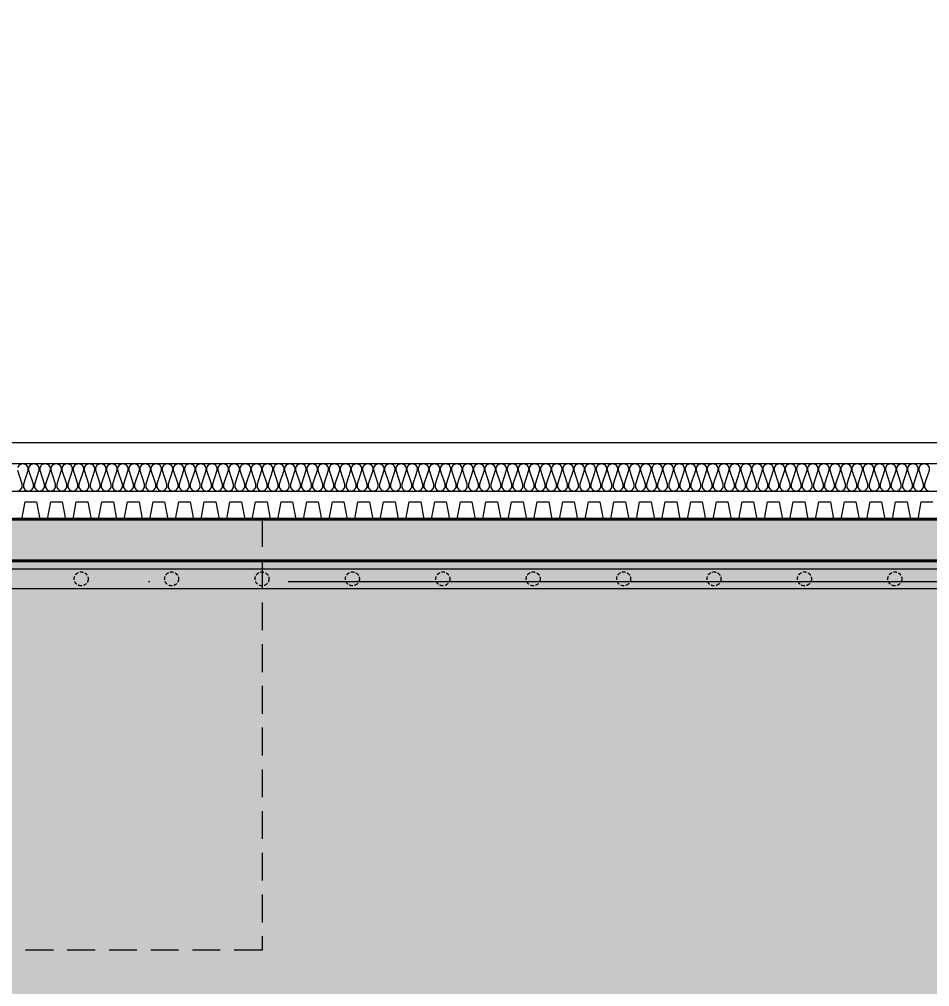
# Model space of a CAD drawing. Header units: millimetres. Extents: x 0 to 420000, y 0 to 297000.
# Drawn here: x 234268 to 240813, y 154587 to 161544 of the extents above; entities that cross this region are included whole.
import ezdxf
from ezdxf.enums import TextEntityAlignment as Align

# ---------------------------------------------------------------- set-up
doc = ezdxf.new("R2010")
doc.units = ezdxf.units.MM
doc.linetypes.add('CEN', pattern=[62, 60, -1, 0, -1])
doc.linetypes.add('HIDDEN', pattern=[0.375, 0.25, -0.125])
for name, color, linetype, lineweight in [('A-AXIS-LINE', 1, 'CEN', 15), ('A-CONC-LIN1', 2, 'Continuous', 40), ('A-SECT-LIN3', 255, 'Continuous', 18), ('A-XXXX-DRBD', 9, 'Continuous', 20), ('A-XXXX-FIN2', 6, 'Continuous', 20), ('A-XXXX-HATC', 8, 'Continuous', 18), ('A-XXXX-HID', 8, 'HIDDEN', 18), ('A-XXXX-INSL2', 8, 'Continuous', 18)]:
    doc.layers.add(name, color=color, linetype=linetype, lineweight=lineweight)
doc.layers.add('A-CONC-SOLD', color=253, linetype='CEN')
doc.layers.add('A-XXXX-SOLD', color=252, linetype='Continuous')
doc.layers.add('A-XXXX-NPLT', color=144, linetype='Continuous', lineweight=15, plot=False)
doc.styles.add('맑은고딕', font='')
doc.styles.get('맑은고딕').set_extended_font_data('Malgun Gothic')
pattern_1 = [(0, (40, -50), (200, 200), [60, -140]), (0, (160, -30), (200, 200), [50, -150]), (0, (150, -20), (200, 200), [40, -160]), (0, (90, 30), (200, 200), [30, -30, 40, -100]), (0, (90, 40), (200, 200), [40, -10, 50, -100]), (0, (0, 80), (200, 200), [50, -150]), (0, (190, 90), (200, 200), [50, -150]), (90, (0, -10), (-200, 200), [30, -170]), (90, (30, 140), (-200, 200), [20, -180]), (90, (40, -50), (-200, 200), [30, -170]), (90, (60, 130), (-200, 200), [10, -190]), (90, (70, 50), (-200, 200), [30, -170]), (90, (90, -20), (-200, 200), [50, -150]), (90, (110, 120), (-200, 200), [30, -170]), (90, (130, 40), (-200, 200), [40, -160]), (90, (140, 40), (-200, 200), [40, -160]), (90, (160, -50), (-200, 200), [20, -180]), (90, (190, -20), (-200, 200), [50, -150]), (45, (20, -30), (0, 200), [84.8528, -197.98991]), (45, (40, -20), (0, 200), [42.4264, -240.41631]), (45, (130, 90), (0, 200), [56.56854, -226.27417]), (45, (130, 100), (0, 200), [42.4264, -240.41631]), (135, (60, 80), (-200, 2e-14), [14.1422, -268.70051]), (135, (20, -30), (-200, 2e-14), [28.2842, -254.55851]), (135, (80, 30), (-200, 2e-14), [28.2842, -254.55851]), (135, (130, 80), (-200, 2e-14), [28.2842, -254.55851]), (135, (190, 120), (-200, 2e-14), [42.4264, -240.41631]), (135, (190, 110), (-200, 2e-14), [28.2842, -254.55851]), (135, (180, 130), (-200, 2e-14), [28.2842, -254.55851]), (135, (120, -50), (-200, 2e-14), [42.4264, -240.41631]), (26.56505, (180, 70), (200, 8e-08), [22.36, -424.8536]), (26.56505, (130, 20), (200, 8e-08), [22.36, -424.8536]), (26.56505, (60, 80), (200, 8e-08), [44.72, -402.4936]), (26.56505, (70, 130), (200, 8e-08), [44.72, -402.4936]), (26.56505, (70, 80), (200, 8e-08), [44.72, -402.4936]), (26.56505, (190, 120), (200, 8e-08), [44.72, -402.4936]), (26.56505, (0, 20), (200, 8e-08), [67.082, -380.1316]), (26.56505, (0, 30), (200, 8e-08), [67.082, -380.1316]), (26.56505, (0, 110), (200, 8e-08), [67.082, -380.1316]), (63.43495, (100, 100), (1e-08, 200), [22.36, -424.8536]), (63.43495, (190, 90), (1e-08, 200), [22.36, -268.333595, 44.72, -111.8]), (63.43495, (170, 70), (1e-08, 200), [44.72, -402.4936]), (63.43495, (50, 90), (1e-08, 200), [44.72, -402.4936]), (63.43495, (40, 90), (1e-08, 200), [44.72, -402.4936]), (63.43495, (110, 110), (1e-08, 200), [67.082, -380.1316]), (116.56505, (60, 60), (-8e-08, 200), [22.36, -424.8536]), (116.56505, (190, 40), (-8e-08, 200), [22.36, -424.8536]), (116.56505, (150, -20), (-8e-08, 200), [44.72, -402.4936]), (116.56505, (140, -10), (-8e-08, 200), [44.72, -402.4936]), (116.56505, (160, 130), (-8e-08, 200), [44.72, -402.4936]), (116.56505, (0, 30), (-8e-08, 200), [44.72, -402.4936]), (116.56505, (100, -50), (-8e-08, 200), [67.082, -380.1316]), (153.43495, (170, 70), (-200, 1e-08), [44.72, -402.4936]), (153.43495, (180, 60), (-200, 1e-08), [44.72, -402.4936]), (153.43495, (30, -40), (-200, 1e-08), [22.36, -424.8536]), (153.43495, (90, 40), (-200, 1e-08), [22.36, -424.8536]), (153.43495, (130, 100), (-200, 1e-08), [22.36, -424.8536])]

# ---------------------------------------------------------------- blocks, each defined once
blk = doc.blocks.new('axis(220316)')
at = {"layer": 'A-AXIS-LINE', "ltscale": 1000}
for p, q in [((4631788.1, -441118.7), (4955413.1, -441118.7)), ((4631788.1, -442118.7), (4955413.1, -442118.7))]:
    blk.add_line(p, q, dxfattribs=at)
blk = doc.blocks.new('횡지하층')
at = {"layer": 'A-CONC-SOLD'}
h = blk.add_hatch(color=256, dxfattribs=at)
h.dxf.hatch_style = 1
h.paths.add_polyline_path([(4890650.6, -238161.1), (4890250.6, -238161.1), (4890250.6, -237111.1), (4890100.6, -237111.1), (4890100.6, -237361.1), (4889650.6, -237361.1), (4889650.6, -238361.1), (4889600.6, -238361.1), (4889600.6, -239061.1), (4889950.6, -239061.1), (4889950.6, -247661.1), (4889200.6, -247661.1), (4889200.6, -247111.1), (4889000.6, -247111.1), (4889000.6, -247661.1), (4758200.6, -247661.1), (4758200.6, -247111.1), (4758000.6, -247111.1), (4758000.6, -247661.1), (4757250.6, -247661.1), (4757250.6, -239061.1), (4757600.6, -239061.1), (4757600.6, -238361.1), (4757550.6, -238361.1), (4757550.6, -237361.1), (4757100.6, -237361.1), (4757100.6, -237111.1), (4756950.6, -237111.1), (4756950.6, -238161.1), (4756550.6, -238161.1), (4756550.6, -247961.1), (4890650.6, -247961.1)])
at = {"layer": 'A-CONC-LIN1'}
blk.add_lwpolyline([(4758200.6, -247661.1), (4889000.6, -247661.1), (4889000.6, -247111.1), (4889200.6, -247111.1), (4889200.6, -247661.1), (4889950.6, -247661.1), (4889950.6, -239061.1), (4889600.6, -239061.1), (4889600.6, -238361.1), (4889650.6, -238361.1), (4889650.6, -237361.1), (4890100.6, -237361.1), (4890100.6, -237111.1), (4890250.6, -237111.1), (4890250.6, -238161.1), (4890650.6, -238161.1), (4890650.6, -247961.1), (4756550.6, -247961.1)], dxfattribs=at)
at = {"layer": 'A-XXXX-DRBD'}
blk.add_lwpolyline([(4835819.1, -247661.1), (4835873.8, -247661.1), (4835897.1, -247536.1), (4835979.9, -247536.1), (4836003.2, -247661.1), (4836057.8, -247661.1), (4836081.2, -247536.1), (4836164, -247536.1), (4836187.3, -247661.1), (4836241.9, -247661.1), (4836265.2, -247536.1), (4836348.1, -247536.1), (4836371.4, -247661.1), (4836426, -247661.1), (4836449.3, -247536.1), (4836532.2, -247536.1), (4836555.5, -247661.1), (4836610.1, -247661.1), (4836633.4, -247536.1), (4836716.2, -247536.1), (4836739.6, -247661.1), (4836794.2, -247661.1), (4836817.5, -247536.1), (4836900.3, -247536.1), (4836923.6, -247661.1), (4836978.3, -247661.1), (4837001.6, -247536.1), (4837084.4, -247536.1), (4837107.7, -247661.1), (4837162.4, -247661.1), (4837185.7, -247536.1), (4837268.5, -247536.1), (4837291.8, -247661.1), (4837346.5, -247661.1), (4837369.8, -247536.1), (4837452.6, -247536.1), (4837475.9, -247661.1), (4837530.6, -247661.1), (4837553.9, -247536.1), (4837636.7, -247536.1), (4837660, -247661.1), (4837714.6, -247661.1), (4837738, -247536.1), (4837820.8, -247536.1), (4837844.1, -247661.1), (4837898.7, -247661.1), (4837922, -247536.1), (4838004.9, -247536.1), (4838028.2, -247661.1), (4838082.8, -247661.1), (4838106.1, -247536.1), (4838189, -247536.1), (4838212.3, -247661.1), (4838266.9, -247661.1), (4838290.2, -247536.1), (4838373, -247536.1), (4838396.4, -247661.1), (4838451, -247661.1), (4838474.3, -247536.1), (4838557.1, -247536.1), (4838580.5, -247661.1), (4838635.1, -247661.1), (4838658.4, -247536.1), (4838741.2, -247536.1), (4838764.5, -247661.1), (4838819.2, -247661.1), (4838842.5, -247536.1), (4838925.3, -247536.1), (4838948.6, -247661.1), (4839003.3, -247661.1), (4839026.6, -247536.1), (4839109.4, -247536.1), (4839132.7, -247661.1), (4839187.4, -247661.1), (4839210.7, -247536.1), (4839293.5, -247536.1), (4839316.8, -247661.1), (4839371.4, -247661.1), (4839394.8, -247536.1), (4839477.6, -247536.1), (4839500.9, -247661.1), (4839555.5, -247661.1), (4839578.8, -247536.1), (4839661.7, -247536.1), (4839685, -247661.1), (4839739.6, -247661.1), (4839762.9, -247536.1), (4839845.8, -247536.1), (4839869.1, -247661.1), (4839923.7, -247661.1), (4839947, -247536.1), (4840029.9, -247536.1), (4840053.2, -247661.1), (4840107.8, -247661.1), (4840131.1, -247536.1), (4840213.9, -247536.1), (4840237.3, -247661.1), (4840291.9, -247661.1), (4840315.2, -247536.1), (4840398, -247536.1), (4840421.3, -247661.1), (4840476, -247661.1), (4840499.3, -247536.1), (4840582.1, -247536.1), (4840605.4, -247661.1), (4840660.1, -247661.1), (4840683.4, -247536.1), (4840766.2, -247536.1), (4840789.5, -247661.1), (4840844.2, -247661.1), (4840867.5, -247536.1), (4840950.3, -247536.1), (4840973.6, -247661.1), (4841028.2, -247661.1), (4841051.6, -247536.1), (4841134.4, -247536.1), (4841157.7, -247661.1), (4841212.3, -247661.1), (4841235.7, -247536.1), (4841318.5, -247536.1), (4841341.8, -247661.1), (4841396.4, -247661.1), (4841419.7, -247536.1), (4841502.6, -247536.1), (4841525.9, -247661.1), (4841580.5, -247661.1), (4841603.8, -247536.1), (4841686.7, -247536.1), (4841710, -247661.1), (4841764.6, -247661.1), (4841787.9, -247536.1), (4841870.7, -247536.1), (4841894.1, -247661.1), (4841948.7, -247661.1), (4841972, -247536.1), (4842054.8, -247536.1), (4842078.1, -247661.1), (4842132.8, -247661.1), (4842156.1, -247536.1), (4842238.9, -247536.1), (4842262.2, -247661.1), (4842316.9, -247661.1), (4842340.2, -247536.1), (4842423, -247536.1)], dxfattribs=at)
at = {"layer": 'A-XXXX-FIN2'}
blk.add_line((4758350.6, -247111.1), (4888850.6, -247111.1), dxfattribs=at)
at = {"layer": 'A-XXXX-INSL2'}
for p, q in [((4758200.6, -247261.1), (4889000.6, -247261.1)), ((4758200.6, -247461.1), (4889000.6, -247461.1))]:
    blk.add_line(p, q, dxfattribs=at)
for points in [[(4835840.6, -247461.1), (4835862.6, -247453.1), (4835876.6, -247433.1), (4835876.6, -247411.1), (4835844.6, -247311.1)], [(4835844.6, -247289.1), (4835858.6, -247269.1), (4835880.6, -247261.1), (4835902.6, -247269.1), (4835916.6, -247289.1), (4835916.6, -247311.1), (4835884.6, -247411.1), (4835884.6, -247433.1), (4835898.6, -247453.1), (4835920.6, -247461.1), (4835942.6, -247453.1), (4835956.6, -247433.1), (4835956.6, -247411.1), (4835924.6, -247311.1), (4835924.6, -247289.1), (4835938.6, -247269.1), (4835960.6, -247261.1), (4835982.6, -247269.1), (4835996.6, -247289.1), (4835996.6, -247311.1), (4835964.6, -247411.1), (4835964.6, -247433.1), (4835978.6, -247453.1), (4836000.6, -247461.1), (4836022.6, -247453.1), (4836036.6, -247433.1), (4836036.6, -247411.1), (4836004.6, -247311.1), (4836004.6, -247289.1), (4836018.6, -247269.1), (4836040.6, -247261.1), (4836062.6, -247269.1), (4836076.6, -247289.1), (4836076.6, -247311.1), (4836044.6, -247411.1), (4836044.6, -247433.1), (4836058.6, -247453.1), (4836080.6, -247461.1), (4836102.6, -247453.1), (4836116.6, -247433.1), (4836116.6, -247411.1), (4836084.6, -247311.1), (4836084.6, -247289.1), (4836098.6, -247269.1), (4836120.6, -247261.1), (4836142.6, -247269.1), (4836156.6, -247289.1), (4836156.6, -247311.1), (4836124.6, -247411.1), (4836124.6, -247433.1), (4836138.6, -247453.1), (4836160.6, -247461.1), (4836182.6, -247453.1), (4836196.6, -247433.1), (4836196.6, -247411.1), (4836164.6, -247311.1), (4836164.6, -247289.1), (4836178.6, -247269.1), (4836200.6, -247261.1), (4836222.6, -247269.1), (4836236.6, -247289.1), (4836236.6, -247311.1), (4836204.6, -247411.1), (4836204.6, -247433.1), (4836218.6, -247453.1), (4836240.6, -247461.1), (4836262.6, -247453.1), (4836276.6, -247433.1), (4836276.6, -247411.1), (4836244.6, -247311.1), (4836244.6, -247289.1), (4836258.6, -247269.1), (4836280.6, -247261.1), (4836302.6, -247269.1), (4836316.6, -247289.1), (4836316.6, -247311.1), (4836284.6, -247411.1), (4836284.6, -247433.1), (4836298.6, -247453.1), (4836320.6, -247461.1), (4836342.6, -247453.1), (4836356.6, -247433.1), (4836356.6, -247411.1), (4836324.6, -247311.1), (4836324.6, -247289.1), (4836338.6, -247269.1), (4836360.6, -247261.1), (4836382.6, -247269.1), (4836396.6, -247289.1), (4836396.6, -247311.1), (4836364.6, -247411.1), (4836364.6, -247433.1), (4836378.6, -247453.1), (4836400.6, -247461.1), (4836422.6, -247453.1), (4836436.6, -247433.1), (4836436.6, -247411.1), (4836404.6, -247311.1), (4836404.6, -247289.1), (4836418.6, -247269.1), (4836440.6, -247261.1), (4836462.6, -247269.1), (4836476.6, -247289.1), (4836476.6, -247311.1), (4836444.6, -247411.1), (4836444.6, -247433.1), (4836458.6, -247453.1), (4836480.6, -247461.1), (4836502.6, -247453.1), (4836516.6, -247433.1), (4836516.6, -247411.1), (4836484.6, -247311.1), (4836484.6, -247289.1), (4836498.6, -247269.1), (4836520.6, -247261.1), (4836542.6, -247269.1), (4836556.6, -247289.1), (4836556.6, -247311.1), (4836524.6, -247411.1), (4836524.6, -247433.1), (4836538.6, -247453.1), (4836560.6, -247461.1), (4836582.6, -247453.1), (4836596.6, -247433.1), (4836596.6, -247411.1), (4836564.6, -247311.1), (4836564.6, -247289.1), (4836578.6, -247269.1), (4836600.6, -247261.1), (4836622.6, -247269.1), (4836636.6, -247289.1), (4836636.6, -247311.1), (4836604.6, -247411.1), (4836604.6, -247433.1), (4836618.6, -247453.1), (4836640.6, -247461.1), (4836662.6, -247453.1), (4836676.6, -247433.1), (4836676.6, -247411.1), (4836644.6, -247311.1), (4836644.6, -247289.1), (4836658.6, -247269.1), (4836680.6, -247261.1), (4836702.6, -247269.1), (4836716.6, -247289.1), (4836716.6, -247311.1), (4836684.6, -247411.1), (4836684.6, -247433.1), (4836698.6, -247453.1), (4836720.6, -247461.1), (4836742.6, -247453.1), (4836756.6, -247433.1), (4836756.6, -247411.1), (4836724.6, -247311.1), (4836724.6, -247289.1), (4836738.6, -247269.1), (4836760.6, -247261.1), (4836782.6, -247269.1), (4836796.6, -247289.1), (4836796.6, -247311.1), (4836764.6, -247411.1), (4836764.6, -247433.1), (4836778.6, -247453.1), (4836800.6, -247461.1), (4836822.6, -247453.1), (4836836.6, -247433.1), (4836836.6, -247411.1), (4836804.6, -247311.1), (4836804.6, -247289.1), (4836818.6, -247269.1), (4836840.6, -247261.1), (4836862.6, -247269.1), (4836876.6, -247289.1), (4836876.6, -247311.1), (4836844.6, -247411.1), (4836844.6, -247433.1), (4836858.6, -247453.1), (4836880.6, -247461.1), (4836902.6, -247453.1), (4836916.6, -247433.1), (4836916.6, -247411.1), (4836884.6, -247311.1), (4836884.6, -247289.1), (4836898.6, -247269.1), (4836920.6, -247261.1), (4836942.6, -247269.1), (4836956.6, -247289.1), (4836956.6, -247311.1), (4836924.6, -247411.1), (4836924.6, -247433.1), (4836938.6, -247453.1), (4836960.6, -247461.1), (4836982.6, -247453.1), (4836996.6, -247433.1), (4836996.6, -247411.1), (4836964.6, -247311.1), (4836964.6, -247289.1), (4836978.6, -247269.1), (4837000.6, -247261.1), (4837022.6, -247269.1), (4837036.6, -247289.1), (4837036.6, -247311.1), (4837004.6, -247411.1), (4837004.6, -247433.1), (4837018.6, -247453.1), (4837040.6, -247461.1), (4837062.6, -247453.1), (4837076.6, -247433.1), (4837076.6, -247411.1), (4837044.6, -247311.1), (4837044.6, -247289.1), (4837058.6, -247269.1), (4837080.6, -247261.1), (4837102.6, -247269.1), (4837116.6, -247289.1), (4837116.6, -247311.1), (4837084.6, -247411.1), (4837084.6, -247433.1), (4837098.6, -247453.1), (4837120.6, -247461.1), (4837142.6, -247453.1), (4837156.6, -247433.1), (4837156.6, -247411.1), (4837124.6, -247311.1), (4837124.6, -247289.1), (4837138.6, -247269.1), (4837160.6, -247261.1), (4837182.6, -247269.1), (4837196.6, -247289.1), (4837196.6, -247311.1), (4837164.6, -247411.1), (4837164.6, -247433.1), (4837178.6, -247453.1), (4837200.6, -247461.1), (4837222.6, -247453.1), (4837236.6, -247433.1), (4837236.6, -247411.1), (4837204.6, -247311.1), (4837204.6, -247289.1), (4837218.6, -247269.1), (4837240.6, -247261.1), (4837262.6, -247269.1), (4837276.6, -247289.1), (4837276.6, -247311.1), (4837244.6, -247411.1), (4837244.6, -247433.1), (4837258.6, -247453.1), (4837280.6, -247461.1), (4837302.6, -247453.1), (4837316.6, -247433.1), (4837316.6, -247411.1), (4837284.6, -247311.1), (4837284.6, -247289.1), (4837298.6, -247269.1), (4837320.6, -247261.1), (4837342.6, -247269.1), (4837356.6, -247289.1), (4837356.6, -247311.1), (4837324.6, -247411.1), (4837324.6, -247433.1), (4837338.6, -247453.1), (4837360.6, -247461.1), (4837382.6, -247453.1), (4837396.6, -247433.1), (4837396.6, -247411.1), (4837364.6, -247311.1), (4837364.6, -247289.1), (4837378.6, -247269.1), (4837400.6, -247261.1), (4837422.6, -247269.1), (4837436.6, -247289.1), (4837436.6, -247311.1), (4837404.6, -247411.1), (4837404.6, -247433.1), (4837418.6, -247453.1), (4837440.6, -247461.1), (4837462.6, -247453.1), (4837476.6, -247433.1), (4837476.6, -247411.1), (4837444.6, -247311.1), (4837444.6, -247289.1), (4837458.6, -247269.1), (4837480.6, -247261.1), (4837502.6, -247269.1), (4837516.6, -247289.1), (4837516.6, -247311.1), (4837484.6, -247411.1), (4837484.6, -247433.1), (4837498.6, -247453.1), (4837520.6, -247461.1), (4837542.6, -247453.1), (4837556.6, -247433.1), (4837556.6, -247411.1), (4837524.6, -247311.1), (4837524.6, -247289.1), (4837538.6, -247269.1), (4837560.6, -247261.1), (4837582.6, -247269.1), (4837596.6, -247289.1), (4837596.6, -247311.1), (4837564.6, -247411.1), (4837564.6, -247433.1), (4837578.6, -247453.1), (4837600.6, -247461.1), (4837622.6, -247453.1), (4837636.6, -247433.1), (4837636.6, -247411.1), (4837604.6, -247311.1), (4837604.6, -247289.1), (4837618.6, -247269.1), (4837640.6, -247261.1), (4837662.6, -247269.1), (4837676.6, -247289.1), (4837676.6, -247311.1), (4837644.6, -247411.1), (4837644.6, -247433.1), (4837658.6, -247453.1), (4837680.6, -247461.1), (4837702.6, -247453.1), (4837716.6, -247433.1), (4837716.6, -247411.1), (4837684.6, -247311.1), (4837684.6, -247289.1), (4837698.6, -247269.1), (4837720.6, -247261.1), (4837742.6, -247269.1), (4837756.6, -247289.1), (4837756.6, -247311.1), (4837724.6, -247411.1), (4837724.6, -247433.1), (4837738.6, -247453.1), (4837760.6, -247461.1), (4837782.6, -247453.1), (4837796.6, -247433.1), (4837796.6, -247411.1), (4837764.6, -247311.1), (4837764.6, -247289.1), (4837778.6, -247269.1), (4837800.6, -247261.1), (4837822.6, -247269.1), (4837836.6, -247289.1), (4837836.6, -247311.1), (4837804.6, -247411.1), (4837804.6, -247433.1), (4837818.6, -247453.1), (4837840.6, -247461.1), (4837862.6, -247453.1), (4837876.6, -247433.1), (4837876.6, -247411.1), (4837844.6, -247311.1), (4837844.6, -247289.1), (4837858.6, -247269.1), (4837880.6, -247261.1), (4837902.6, -247269.1), (4837916.6, -247289.1), (4837916.6, -247311.1), (4837884.6, -247411.1), (4837884.6, -247433.1), (4837898.6, -247453.1), (4837920.6, -247461.1), (4837942.6, -247453.1), (4837956.6, -247433.1), (4837956.6, -247411.1), (4837924.6, -247311.1), (4837924.6, -247289.1), (4837938.6, -247269.1), (4837960.6, -247261.1), (4837982.6, -247269.1), (4837996.6, -247289.1), (4837996.6, -247311.1), (4837964.6, -247411.1), (4837964.6, -247433.1), (4837978.6, -247453.1), (4838000.6, -247461.1), (4838022.6, -247453.1), (4838036.6, -247433.1), (4838036.6, -247411.1), (4838004.6, -247311.1), (4838004.6, -247289.1), (4838018.6, -247269.1), (4838040.6, -247261.1), (4838062.6, -247269.1), (4838076.6, -247289.1), (4838076.6, -247311.1), (4838044.6, -247411.1), (4838044.6, -247433.1), (4838058.6, -247453.1), (4838080.6, -247461.1), (4838102.6, -247453.1), (4838116.6, -247433.1), (4838116.6, -247411.1), (4838084.6, -247311.1), (4838084.6, -247289.1), (4838098.6, -247269.1), (4838120.6, -247261.1), (4838142.6, -247269.1), (4838156.6, -247289.1), (4838156.6, -247311.1), (4838124.6, -247411.1), (4838124.6, -247433.1), (4838138.6, -247453.1), (4838160.6, -247461.1), (4838182.6, -247453.1), (4838196.6, -247433.1), (4838196.6, -247411.1), (4838164.6, -247311.1), (4838164.6, -247289.1), (4838178.6, -247269.1), (4838200.6, -247261.1), (4838222.6, -247269.1), (4838236.6, -247289.1), (4838236.6, -247311.1), (4838204.6, -247411.1), (4838204.6, -247433.1), (4838218.6, -247453.1), (4838240.6, -247461.1), (4838262.6, -247453.1), (4838276.6, -247433.1), (4838276.6, -247411.1), (4838244.6, -247311.1), (4838244.6, -247289.1), (4838258.6, -247269.1), (4838280.6, -247261.1), (4838302.6, -247269.1), (4838316.6, -247289.1), (4838316.6, -247311.1), (4838284.6, -247411.1), (4838284.6, -247433.1), (4838298.6, -247453.1), (4838320.6, -247461.1), (4838342.6, -247453.1), (4838356.6, -247433.1), (4838356.6, -247411.1), (4838324.6, -247311.1), (4838324.6, -247289.1), (4838338.6, -247269.1), (4838360.6, -247261.1), (4838382.6, -247269.1), (4838396.6, -247289.1), (4838396.6, -247311.1), (4838364.6, -247411.1), (4838364.6, -247433.1), (4838378.6, -247453.1), (4838400.6, -247461.1), (4838422.6, -247453.1), (4838436.6, -247433.1), (4838436.6, -247411.1), (4838404.6, -247311.1), (4838404.6, -247289.1), (4838418.6, -247269.1), (4838440.6, -247261.1), (4838462.6, -247269.1), (4838476.6, -247289.1), (4838476.6, -247311.1), (4838444.6, -247411.1), (4838444.6, -247433.1), (4838458.6, -247453.1), (4838480.6, -247461.1), (4838502.6, -247453.1), (4838516.6, -247433.1), (4838516.6, -247411.1), (4838484.6, -247311.1), (4838484.6, -247289.1), (4838498.6, -247269.1), (4838520.6, -247261.1), (4838542.6, -247269.1), (4838556.6, -247289.1), (4838556.6, -247311.1), (4838524.6, -247411.1), (4838524.6, -247433.1), (4838538.6, -247453.1), (4838560.6, -247461.1), (4838582.6, -247453.1), (4838596.6, -247433.1), (4838596.6, -247411.1), (4838564.6, -247311.1), (4838564.6, -247289.1), (4838578.6, -247269.1), (4838600.6, -247261.1), (4838622.6, -247269.1), (4838636.6, -247289.1), (4838636.6, -247311.1), (4838604.6, -247411.1), (4838604.6, -247433.1), (4838618.6, -247453.1), (4838640.6, -247461.1), (4838662.6, -247453.1), (4838676.6, -247433.1), (4838676.6, -247411.1), (4838644.6, -247311.1), (4838644.6, -247289.1), (4838658.6, -247269.1), (4838680.6, -247261.1), (4838702.6, -247269.1), (4838716.6, -247289.1), (4838716.6, -247311.1), (4838684.6, -247411.1), (4838684.6, -247433.1), (4838698.6, -247453.1), (4838720.6, -247461.1), (4838742.6, -247453.1), (4838756.6, -247433.1), (4838756.6, -247411.1), (4838724.6, -247311.1), (4838724.6, -247289.1), (4838738.6, -247269.1), (4838760.6, -247261.1), (4838782.6, -247269.1), (4838796.6, -247289.1), (4838796.6, -247311.1), (4838764.6, -247411.1), (4838764.6, -247433.1), (4838778.6, -247453.1), (4838800.6, -247461.1), (4838822.6, -247453.1), (4838836.6, -247433.1), (4838836.6, -247411.1), (4838804.6, -247311.1), (4838804.6, -247289.1), (4838818.6, -247269.1), (4838840.6, -247261.1), (4838862.6, -247269.1), (4838876.6, -247289.1), (4838876.6, -247311.1), (4838844.6, -247411.1), (4838844.6, -247433.1), (4838858.6, -247453.1), (4838880.6, -247461.1), (4838902.6, -247453.1), (4838916.6, -247433.1), (4838916.6, -247411.1), (4838884.6, -247311.1), (4838884.6, -247289.1), (4838898.6, -247269.1), (4838920.6, -247261.1), (4838942.6, -247269.1), (4838956.6, -247289.1), (4838956.6, -247311.1), (4838924.6, -247411.1), (4838924.6, -247433.1), (4838938.6, -247453.1), (4838960.6, -247461.1), (4838982.6, -247453.1), (4838996.6, -247433.1), (4838996.6, -247411.1), (4838964.6, -247311.1), (4838964.6, -247289.1), (4838978.6, -247269.1), (4839000.6, -247261.1), (4839022.6, -247269.1), (4839036.6, -247289.1), (4839036.6, -247311.1), (4839004.6, -247411.1), (4839004.6, -247433.1), (4839018.6, -247453.1), (4839040.6, -247461.1), (4839062.6, -247453.1), (4839076.6, -247433.1), (4839076.6, -247411.1), (4839044.6, -247311.1), (4839044.6, -247289.1), (4839058.6, -247269.1), (4839080.6, -247261.1), (4839102.6, -247269.1), (4839116.6, -247289.1), (4839116.6, -247311.1), (4839084.6, -247411.1), (4839084.6, -247433.1), (4839098.6, -247453.1), (4839120.6, -247461.1), (4839142.6, -247453.1), (4839156.6, -247433.1), (4839156.6, -247411.1), (4839124.6, -247311.1), (4839124.6, -247289.1), (4839138.6, -247269.1), (4839160.6, -247261.1), (4839182.6, -247269.1), (4839196.6, -247289.1), (4839196.6, -247311.1), (4839164.6, -247411.1), (4839164.6, -247433.1), (4839178.6, -247453.1), (4839200.6, -247461.1), (4839222.6, -247453.1), (4839236.6, -247433.1), (4839236.6, -247411.1), (4839204.6, -247311.1), (4839204.6, -247289.1), (4839218.6, -247269.1), (4839240.6, -247261.1), (4839262.6, -247269.1), (4839276.6, -247289.1), (4839276.6, -247311.1), (4839244.6, -247411.1), (4839244.6, -247433.1), (4839258.6, -247453.1), (4839280.6, -247461.1), (4839302.6, -247453.1), (4839316.6, -247433.1), (4839316.6, -247411.1), (4839284.6, -247311.1), (4839284.6, -247289.1), (4839298.6, -247269.1), (4839320.6, -247261.1), (4839342.6, -247269.1), (4839356.6, -247289.1), (4839356.6, -247311.1), (4839324.6, -247411.1), (4839324.6, -247433.1), (4839338.6, -247453.1), (4839360.6, -247461.1), (4839382.6, -247453.1), (4839396.6, -247433.1), (4839396.6, -247411.1), (4839364.6, -247311.1), (4839364.6, -247289.1), (4839378.6, -247269.1), (4839400.6, -247261.1), (4839422.6, -247269.1), (4839436.6, -247289.1), (4839436.6, -247311.1), (4839404.6, -247411.1), (4839404.6, -247433.1), (4839418.6, -247453.1), (4839440.6, -247461.1), (4839462.6, -247453.1), (4839476.6, -247433.1), (4839476.6, -247411.1), (4839444.6, -247311.1), (4839444.6, -247289.1), (4839458.6, -247269.1), (4839480.6, -247261.1), (4839502.6, -247269.1), (4839516.6, -247289.1), (4839516.6, -247311.1), (4839484.6, -247411.1), (4839484.6, -247433.1), (4839498.6, -247453.1), (4839520.6, -247461.1), (4839542.6, -247453.1), (4839556.6, -247433.1), (4839556.6, -247411.1), (4839524.6, -247311.1), (4839524.6, -247289.1), (4839538.6, -247269.1), (4839560.6, -247261.1), (4839582.6, -247269.1), (4839596.6, -247289.1), (4839596.6, -247311.1), (4839564.6, -247411.1), (4839564.6, -247433.1), (4839578.6, -247453.1), (4839600.6, -247461.1), (4839622.6, -247453.1), (4839636.6, -247433.1), (4839636.6, -247411.1), (4839604.6, -247311.1), (4839604.6, -247289.1), (4839618.6, -247269.1), (4839640.6, -247261.1), (4839662.6, -247269.1), (4839676.6, -247289.1), (4839676.6, -247311.1), (4839644.6, -247411.1), (4839644.6, -247433.1), (4839658.6, -247453.1), (4839680.6, -247461.1), (4839702.6, -247453.1), (4839716.6, -247433.1), (4839716.6, -247411.1), (4839684.6, -247311.1), (4839684.6, -247289.1), (4839698.6, -247269.1), (4839720.6, -247261.1), (4839742.6, -247269.1), (4839756.6, -247289.1), (4839756.6, -247311.1), (4839724.6, -247411.1), (4839724.6, -247433.1), (4839738.6, -247453.1), (4839760.6, -247461.1), (4839782.6, -247453.1), (4839796.6, -247433.1), (4839796.6, -247411.1), (4839764.6, -247311.1), (4839764.6, -247289.1), (4839778.6, -247269.1), (4839800.6, -247261.1), (4839822.6, -247269.1), (4839836.6, -247289.1), (4839836.6, -247311.1), (4839804.6, -247411.1), (4839804.6, -247433.1), (4839818.6, -247453.1), (4839840.6, -247461.1), (4839862.6, -247453.1), (4839876.6, -247433.1), (4839876.6, -247411.1), (4839844.6, -247311.1), (4839844.6, -247289.1), (4839858.6, -247269.1), (4839880.6, -247261.1), (4839902.6, -247269.1), (4839916.6, -247289.1), (4839916.6, -247311.1), (4839884.6, -247411.1), (4839884.6, -247433.1), (4839898.6, -247453.1), (4839920.6, -247461.1), (4839942.6, -247453.1), (4839956.6, -247433.1), (4839956.6, -247411.1), (4839924.6, -247311.1), (4839924.6, -247289.1), (4839938.6, -247269.1), (4839960.6, -247261.1), (4839982.6, -247269.1), (4839996.6, -247289.1), (4839996.6, -247311.1), (4839964.6, -247411.1), (4839964.6, -247433.1), (4839978.6, -247453.1), (4840000.6, -247461.1), (4840022.6, -247453.1), (4840036.6, -247433.1), (4840036.6, -247411.1), (4840004.6, -247311.1), (4840004.6, -247289.1), (4840018.6, -247269.1), (4840040.6, -247261.1), (4840062.6, -247269.1), (4840076.6, -247289.1), (4840076.6, -247311.1), (4840044.6, -247411.1), (4840044.6, -247433.1), (4840058.6, -247453.1), (4840080.6, -247461.1), (4840102.6, -247453.1), (4840116.6, -247433.1), (4840116.6, -247411.1), (4840084.6, -247311.1), (4840084.6, -247289.1), (4840098.6, -247269.1), (4840120.6, -247261.1), (4840142.6, -247269.1), (4840156.6, -247289.1), (4840156.6, -247311.1), (4840124.6, -247411.1), (4840124.6, -247433.1), (4840138.6, -247453.1), (4840160.6, -247461.1), (4840182.6, -247453.1), (4840196.6, -247433.1), (4840196.6, -247411.1), (4840164.6, -247311.1), (4840164.6, -247289.1), (4840178.6, -247269.1), (4840200.6, -247261.1), (4840222.6, -247269.1), (4840236.6, -247289.1), (4840236.6, -247311.1), (4840204.6, -247411.1), (4840204.6, -247433.1), (4840218.6, -247453.1), (4840240.6, -247461.1), (4840262.6, -247453.1), (4840276.6, -247433.1), (4840276.6, -247411.1), (4840244.6, -247311.1), (4840244.6, -247289.1), (4840258.6, -247269.1), (4840280.6, -247261.1), (4840302.6, -247269.1), (4840316.6, -247289.1), (4840316.6, -247311.1), (4840284.6, -247411.1), (4840284.6, -247433.1), (4840298.6, -247453.1), (4840320.6, -247461.1), (4840342.6, -247453.1), (4840356.6, -247433.1), (4840356.6, -247411.1), (4840324.6, -247311.1), (4840324.6, -247289.1), (4840338.6, -247269.1), (4840360.6, -247261.1), (4840382.6, -247269.1), (4840396.6, -247289.1), (4840396.6, -247311.1), (4840364.6, -247411.1), (4840364.6, -247433.1), (4840378.6, -247453.1), (4840400.6, -247461.1), (4840422.6, -247453.1), (4840436.6, -247433.1), (4840436.6, -247411.1), (4840404.6, -247311.1), (4840404.6, -247289.1), (4840418.6, -247269.1), (4840440.6, -247261.1), (4840462.6, -247269.1), (4840476.6, -247289.1), (4840476.6, -247311.1), (4840444.6, -247411.1), (4840444.6, -247433.1), (4840458.6, -247453.1), (4840480.6, -247461.1), (4840502.6, -247453.1), (4840516.6, -247433.1), (4840516.6, -247411.1), (4840484.6, -247311.1), (4840484.6, -247289.1), (4840498.6, -247269.1), (4840520.6, -247261.1), (4840542.6, -247269.1), (4840556.6, -247289.1), (4840556.6, -247311.1), (4840524.6, -247411.1), (4840524.6, -247433.1), (4840538.6, -247453.1), (4840560.6, -247461.1), (4840582.6, -247453.1), (4840596.6, -247433.1), (4840596.6, -247411.1), (4840564.6, -247311.1), (4840564.6, -247289.1), (4840578.6, -247269.1), (4840600.6, -247261.1), (4840622.6, -247269.1), (4840636.6, -247289.1), (4840636.6, -247311.1), (4840604.6, -247411.1), (4840604.6, -247433.1), (4840618.6, -247453.1), (4840640.6, -247461.1), (4840662.6, -247453.1), (4840676.6, -247433.1), (4840676.6, -247411.1), (4840644.6, -247311.1), (4840644.6, -247289.1), (4840658.6, -247269.1), (4840680.6, -247261.1), (4840702.6, -247269.1), (4840716.6, -247289.1), (4840716.6, -247311.1), (4840684.6, -247411.1), (4840684.6, -247433.1), (4840698.6, -247453.1), (4840720.6, -247461.1), (4840742.6, -247453.1), (4840756.6, -247433.1), (4840756.6, -247411.1), (4840724.6, -247311.1), (4840724.6, -247289.1), (4840738.6, -247269.1), (4840760.6, -247261.1), (4840782.6, -247269.1), (4840796.6, -247289.1), (4840796.6, -247311.1), (4840764.6, -247411.1), (4840764.6, -247433.1), (4840778.6, -247453.1), (4840800.6, -247461.1), (4840822.6, -247453.1), (4840836.6, -247433.1), (4840836.6, -247411.1), (4840804.6, -247311.1), (4840804.6, -247289.1), (4840818.6, -247269.1), (4840840.6, -247261.1), (4840862.6, -247269.1), (4840876.6, -247289.1), (4840876.6, -247311.1), (4840844.6, -247411.1), (4840844.6, -247433.1), (4840858.6, -247453.1), (4840880.6, -247461.1), (4840902.6, -247453.1), (4840916.6, -247433.1), (4840916.6, -247411.1), (4840884.6, -247311.1), (4840884.6, -247289.1), (4840898.6, -247269.1), (4840920.6, -247261.1), (4840942.6, -247269.1), (4840956.6, -247289.1), (4840956.6, -247311.1), (4840924.6, -247411.1), (4840924.6, -247433.1), (4840938.6, -247453.1), (4840960.6, -247461.1), (4840982.6, -247453.1), (4840996.6, -247433.1), (4840996.6, -247411.1), (4840964.6, -247311.1), (4840964.6, -247289.1), (4840978.6, -247269.1), (4841000.6, -247261.1), (4841022.6, -247269.1), (4841036.6, -247289.1), (4841036.6, -247311.1), (4841004.6, -247411.1), (4841004.6, -247433.1), (4841018.6, -247453.1), (4841040.6, -247461.1), (4841062.6, -247453.1), (4841076.6, -247433.1), (4841076.6, -247411.1), (4841044.6, -247311.1), (4841044.6, -247289.1), (4841058.6, -247269.1), (4841080.6, -247261.1), (4841102.6, -247269.1), (4841116.6, -247289.1), (4841116.6, -247311.1), (4841084.6, -247411.1), (4841084.6, -247433.1), (4841098.6, -247453.1), (4841120.6, -247461.1), (4841142.6, -247453.1), (4841156.6, -247433.1), (4841156.6, -247411.1), (4841124.6, -247311.1), (4841124.6, -247289.1), (4841138.6, -247269.1), (4841160.6, -247261.1), (4841182.6, -247269.1), (4841196.6, -247289.1), (4841196.6, -247311.1), (4841164.6, -247411.1), (4841164.6, -247433.1), (4841178.6, -247453.1), (4841200.6, -247461.1), (4841222.6, -247453.1), (4841236.6, -247433.1), (4841236.6, -247411.1), (4841204.6, -247311.1), (4841204.6, -247289.1), (4841218.6, -247269.1), (4841240.6, -247261.1), (4841262.6, -247269.1), (4841276.6, -247289.1), (4841276.6, -247311.1), (4841244.6, -247411.1), (4841244.6, -247433.1), (4841258.6, -247453.1), (4841280.6, -247461.1), (4841302.6, -247453.1), (4841316.6, -247433.1), (4841316.6, -247411.1), (4841284.6, -247311.1), (4841284.6, -247289.1), (4841298.6, -247269.1), (4841320.6, -247261.1), (4841342.6, -247269.1), (4841356.6, -247289.1), (4841356.6, -247311.1), (4841324.6, -247411.1), (4841324.6, -247433.1), (4841338.6, -247453.1), (4841360.6, -247461.1), (4841382.6, -247453.1), (4841396.6, -247433.1), (4841396.6, -247411.1), (4841364.6, -247311.1), (4841364.6, -247289.1), (4841378.6, -247269.1), (4841400.6, -247261.1), (4841422.6, -247269.1), (4841436.6, -247289.1), (4841436.6, -247311.1), (4841404.6, -247411.1), (4841404.6, -247433.1), (4841418.6, -247453.1), (4841440.6, -247461.1), (4841462.6, -247453.1), (4841476.6, -247433.1), (4841476.6, -247411.1), (4841444.6, -247311.1), (4841444.6, -247289.1), (4841458.6, -247269.1), (4841480.6, -247261.1), (4841502.6, -247269.1), (4841516.6, -247289.1), (4841516.6, -247311.1), (4841484.6, -247411.1), (4841484.6, -247433.1), (4841498.6, -247453.1), (4841520.6, -247461.1), (4841542.6, -247453.1), (4841556.6, -247433.1), (4841556.6, -247411.1), (4841524.6, -247311.1), (4841524.6, -247289.1), (4841538.6, -247269.1), (4841560.6, -247261.1), (4841582.6, -247269.1), (4841596.6, -247289.1), (4841596.6, -247311.1), (4841564.6, -247411.1), (4841564.6, -247433.1), (4841578.6, -247453.1), (4841600.6, -247461.1), (4841622.6, -247453.1), (4841636.6, -247433.1), (4841636.6, -247411.1), (4841604.6, -247311.1), (4841604.6, -247289.1), (4841618.6, -247269.1), (4841640.6, -247261.1), (4841662.6, -247269.1), (4841676.6, -247289.1), (4841676.6, -247311.1), (4841644.6, -247411.1), (4841644.6, -247433.1), (4841658.6, -247453.1), (4841680.6, -247461.1), (4841702.6, -247453.1), (4841716.6, -247433.1), (4841716.6, -247411.1), (4841684.6, -247311.1), (4841684.6, -247289.1), (4841698.6, -247269.1), (4841720.6, -247261.1), (4841742.6, -247269.1), (4841756.6, -247289.1), (4841756.6, -247311.1), (4841724.6, -247411.1), (4841724.6, -247433.1), (4841738.6, -247453.1), (4841760.6, -247461.1), (4841782.6, -247453.1), (4841796.6, -247433.1), (4841796.6, -247411.1), (4841764.6, -247311.1), (4841764.6, -247289.1), (4841778.6, -247269.1), (4841800.6, -247261.1), (4841822.6, -247269.1), (4841836.6, -247289.1), (4841836.6, -247311.1), (4841804.6, -247411.1), (4841804.6, -247433.1), (4841818.6, -247453.1), (4841840.6, -247461.1), (4841862.6, -247453.1), (4841876.6, -247433.1), (4841876.6, -247411.1), (4841844.6, -247311.1), (4841844.6, -247289.1), (4841858.6, -247269.1), (4841880.6, -247261.1), (4841902.6, -247269.1), (4841916.6, -247289.1), (4841916.6, -247311.1), (4841884.6, -247411.1), (4841884.6, -247433.1), (4841898.6, -247453.1), (4841920.6, -247461.1), (4841942.6, -247453.1), (4841956.6, -247433.1), (4841956.6, -247411.1), (4841924.6, -247311.1), (4841924.6, -247289.1), (4841938.6, -247269.1), (4841960.6, -247261.1), (4841982.6, -247269.1), (4841996.6, -247289.1), (4841996.6, -247311.1), (4841964.6, -247411.1), (4841964.6, -247433.1), (4841978.6, -247453.1), (4842000.6, -247461.1), (4842022.6, -247453.1), (4842036.6, -247433.1), (4842036.6, -247411.1), (4842004.6, -247311.1), (4842004.6, -247289.1), (4842018.6, -247269.1), (4842040.6, -247261.1), (4842062.6, -247269.1), (4842076.6, -247289.1), (4842076.6, -247311.1), (4842044.6, -247411.1), (4842044.6, -247433.1), (4842058.6, -247453.1), (4842080.6, -247461.1), (4842102.6, -247453.1), (4842116.6, -247433.1), (4842116.6, -247411.1), (4842084.6, -247311.1), (4842084.6, -247289.1), (4842098.6, -247269.1), (4842120.6, -247261.1), (4842142.6, -247269.1), (4842156.6, -247289.1), (4842156.6, -247311.1), (4842124.6, -247411.1), (4842124.6, -247433.1), (4842138.6, -247453.1), (4842160.6, -247461.1), (4842182.6, -247453.1), (4842196.6, -247433.1), (4842196.6, -247411.1), (4842164.6, -247311.1), (4842164.6, -247289.1), (4842178.6, -247269.1), (4842200.6, -247261.1), (4842222.6, -247269.1), (4842236.6, -247289.1), (4842236.6, -247311.1), (4842204.6, -247411.1), (4842204.6, -247433.1), (4842218.6, -247453.1), (4842240.6, -247461.1), (4842262.6, -247453.1), (4842276.6, -247433.1), (4842276.6, -247411.1), (4842244.6, -247311.1), (4842244.6, -247289.1), (4842258.6, -247269.1), (4842280.6, -247261.1), (4842302.6, -247269.1), (4842316.6, -247289.1), (4842316.6, -247311.1), (4842284.6, -247411.1), (4842284.6, -247433.1), (4842298.6, -247453.1), (4842320.6, -247461.1), (4842342.6, -247453.1), (4842356.6, -247433.1), (4842356.6, -247411.1), (4842324.6, -247311.1), (4842324.6, -247289.1), (4842338.6, -247269.1), (4842360.6, -247261.1), (4842382.6, -247269.1), (4842396.6, -247289.1), (4842396.6, -247311.1), (4842364.6, -247411.1), (4842364.6, -247433.1), (4842378.6, -247453.1), (4842400.6, -247461.1)]]:
    blk.add_lwpolyline(points, dxfattribs=at)
blk = doc.blocks.new('PF1')
at = {"layer": 'A-XXXX-HID', "color": 0, "ltscale": 800}
blk.add_lwpolyline([(3000, 0), (3000, -3100), (-3000, -3100), (-3000, 0), (3000, 0)], dxfattribs=at)
at = {"layer": 'A-XXXX-NPLT', "style": '맑은고딕'}
blk.add_text('PF1(H:3100)', height=500, dxfattribs=at).set_placement((-1130.1, -2901.3), align=Align.MIDDLE)

msp = doc.modelspace()

# ---------------------------------------------------------------- hatches: boundary and pattern name
at = {"layer": 'A-XXXX-HATC'}
h = msp.add_hatch(dxfattribs=at)
h.set_pattern_fill('DOTS', color=256, scale=10)
h.set_pattern_definition([(0, (0, -50), (7.9375, 15.875), [0, -15.875])])
h.paths.add_polyline_path([(154962.5, 157650), (289062.5, 157650), (289062.5, 157590), (154962.5, 157590)])
h = msp.add_hatch(dxfattribs=at)
h.set_pattern_fill('돌01', color=256, scale=200)
h.set_pattern_definition(pattern_1)
h.paths.add_polyline_path([(289062.5, 157590), (154962.5, 157590), (154962.5, 157450), (289062.5, 157450)])
h = msp.add_hatch(dxfattribs=at)
h.set_pattern_fill('돌01', color=256, scale=200)
h.set_pattern_definition(pattern_1)
h.paths.add_polyline_path([(289062.5, 157590), (154962.5, 157590), (154962.5, 157450), (289062.5, 157450)])
at = {"layer": 'A-XXXX-HID'}
h = msp.add_hatch(dxfattribs=at)
h.set_pattern_fill('KHAT49', color=256, scale=10)
h.set_pattern_definition([(0, (7, 5.5), (10, 10), [0.5, -0.5, 1, -8]), (0, (3, 6), (10, 10), [2.5, -7.5]), (0, (2.5, 6.5), (10, 10), [2.5, -7.5]), (0, (7, 9), (10, 10), [0.5, -9.5]), (0, (2, 10), (10, 10), [1.5, -8.5]), (0, (2, 10.5), (10, 10), [1.5, -8.5]), (0, (8, 11), (10, 10), [3, -7]), (0, (7.5, 11.5), (10, 10), [3, -7]), (0, (5, 12.5), (10, 10), [1, -9]), (0, (5.5, 13), (10, 10), [0.5, -9.5]), (0, (1, 14), (10, 10), [0.5, -0.5, 0.5, -8.5]), (90, (1, 12), (-10, 10), [1.5, -8.5]), (90, (1.5, 8.5), (-10, 10), [0.5, -1, 0.5, -1, 2, -5]), (90, (2.5, 14.5), (-10, 10), [0.5, -9.5]), (90, (4, 10), (-10, 10), [0.5, -9.5]), (90, (4.5, 12.5), (-10, 10), [0.5, -9.5]), (90, (5.5, 7), (-10, 10), [1, -9]), (90, (6, 6.5), (-10, 10), [1.5, -8.5]), (90, (6.5, 12.5), (-10, 10), [1, -0.5, 1, -7.5]), (90, (7, 9.5), (-10, 10), [2, -8]), (90, (7.5, 9.5), (-10, 10), [1, -9]), (90, (8.5, 6), (-10, 10), [2, -8]), (90, (9, 6), (-10, 10), [1.5, -8.5]), (45, (5, 6.5), (0, 10), [0.7071067, -13.43502892]), (45, (6.5, 9), (0, 10), [0.7071067, -13.43502892]), (45, (7.5, 10.5), (0, 10), [0.7071067, -13.43502892]), (45, (0.5, 11.5), (0, 10), [0.7071067, -13.43502892]), (45, (1.5, 13.5), (0, 10), [0.7071067, -13.43502892]), (45, (6, 8), (0, 10), [1.41421, -12.72792562]), (45, (7, 14.5), (0, 10), [1.41421, -12.72792562]), (135, (6.5, 5), (-10, 1e-15), [1.41421, -12.72792562]), (135, (7, 5.5), (-10, 1e-15), [1.41421, -12.72792562]), (135, (8.5, 8), (-10, 1e-15), [1.41421, -12.72792562]), (135, (7, 11.5), (-10, 1e-15), [1.41421, -12.72792562]), (135, (7.5, 11.5), (-10, 1e-15), [1.41421, -12.72792562]), (135, (5.5, 8.5), (-10, 1e-15), [2.12132, -12.02081562]), (135, (9, 8), (-10, 1e-15), [2.12132, -12.02081562]), (135, (5.5, 8), (-10, 1e-15), [2.828427, -11.31370862]), (135, (1, 14), (-10, 1e-15), [2.828427, -11.31370862]), (135, (1, 13.5), (-10, 1e-15), [2.828427, -11.31370862]), (135, (1.5, 8), (-10, 1e-15), [0.7071067, -13.43502892]), (135, (1.5, 10.5), (-10, 1e-15), [0.7071067, -13.43502892]), (26.5650512, (7.5, 5.5), (10, 4e-09), [1.1180339, -21.2426458]), (26.5650512, (5.5, 8.5), (10, 4e-09), [1.1180339, -21.2426458]), (26.5650512, (9, 7.5), (10, 4e-09), [2.236068, -20.12461177]), (26.5650512, (9, 8), (10, 4e-09), [2.236068, -20.12461177]), (63.4349488, (6, 13), (5e-10, 10), [1.118, -11.18, 2.236, -7.82667977]), (63.4349488, (1, 9), (5e-10, 10), [1.1180339, -21.2426458]), (63.4349488, (2.5, 5), (5e-10, 10), [1.1180339, -21.2426458]), (63.4349488, (1.5, 9), (5e-10, 10), [1.1180339, -21.2426458]), (63.4349488, (6.5, 13.5), (5e-10, 10), [1.1180339, -21.2426458]), (63.4349488, (6, 13), (5e-10, 10), [1.1180339, -21.2426458]), (63.4349488, (4, 10.5), (5e-10, 10), [2.236068, -20.12461177]), (63.4349488, (3.5, 10.5), (5e-10, 10), [2.236068, -20.12461177]), (116.5650512, (2, 10.5), (-4e-09, 10), [1.1180339, -21.2426458]), (116.5650512, (2.5, 6), (-4e-09, 10), [2.236068, -20.12461177]), (116.5650512, (2.5, 6.5), (-4e-09, 10), [2.236068, -20.12461177]), (153.4349488, (4.5, 13), (-10, 5e-10), [2.236068, -20.12461177]), (153.4349488, (5.5, 13), (-10, 5e-10), [3.35410196, -19.0065778])])
h.paths.add_polyline_path([(154962.5, 157705), (154962.5, 157505), (289062.5, 157505), (289062.5, 157705)])
at = {"layer": 'A-XXXX-SOLD'}
h = msp.add_hatch(color=256, dxfattribs=at)
h.dxf.hatch_style = 1
edge = h.paths.add_edge_path()
edge.add_line((110962.5, 156300), (110962.5, 156300))
edge.add_line((110962.5, 156300), (110962.5, 167200))
edge.add_line((110962.5, 167200), (111512.5, 167200))
edge.add_line((111512.5, 167200), (111512.5, 167300))
edge.add_line((111512.5, 167300), (100372.7, 167300))
edge.add_line((100372.7, 167300), (100372.7, 167078.1))
edge.add_arc((94222.7, 81943.7), 85356.2, 85.868204, 94.131796)
edge.add_line((88072.7, 167078.1), (88072.7, 167300))
edge.add_line((88072.7, 167300), (50205.2, 167300))
edge.add_line((50205.2, 167300), (50205.2, 148500))
edge.add_line((50205.2, 148500), (373825, 148500))
edge.add_line((373825, 148500), (373825, 167100))
edge.add_arc((350657.4, -1174940.9), 1342240.9, 89.0110046, 91.0020244)
edge.add_line((327184.7, 167094.7), (327184.7, 167300))
edge.add_line((327184.7, 167300), (289062.5, 167300))
edge.add_line((289062.5, 167300), (289062.5, 157450))
edge.add_line((289062.5, 157450), (154962.5, 157450))
edge.add_line((154962.5, 157450), (154962.5, 167300))
edge.add_line((154962.5, 167300), (153912.5, 167300))
edge.add_line((153912.5, 167300), (153912.5, 158450))
edge.add_line((153912.5, 158450), (146148.2, 158450))
edge.add_line((146148.2, 158450), (145148.2, 157400))
edge.add_line((145148.2, 157400), (130911, 157400))
edge.add_line((130911, 157400), (129911, 156100))
edge.add_line((129911, 156100), (110962.5, 156100))
edge.add_line((110962.5, 156100), (110962.5, 156300))

# ---------------------------------------------------------------- linework, layer by layer
at = {"layer": 'A-SECT-LIN3'}
msp.add_lwpolyline([(154962.5, 157650), (289062.5, 157650), (289062.5, 157590), (154962.5, 157590)], close=True, dxfattribs=at)
at = {"layer": 'A-XXXX-HATC'}
msp.add_lwpolyline([(289062.5, 157590), (154962.5, 157590), (154962.5, 157450), (289062.5, 157450)], close=True, dxfattribs=at)
at = {"layer": 'A-XXXX-HID', "color": 0, "ltscale": 100}
for centre in [(234712.5, 157520), (235362.5, 157520), (236012.5, 157520), (236662.5, 157520), (237312.5, 157520), (237962.5, 157520), (238612.5, 157520), (239262.5, 157520), (239912.5, 157520), (240562.5, 157520)]:
    msp.add_circle(centre, 50, dxfattribs=at)

# ---------------------------------------------------------------- block references
msp.add_blockref('PF1', (233012.5, 157950))
at = {"layer": 'A-AXIS-LINE'}
msp.add_blockref('axis(220316)', (-4581588.1, 599618.7), dxfattribs=at)
at = {"layer": 'A-CONC-LIN1'}
msp.add_blockref('횡지하층', (-4601588.1, 405611.1), dxfattribs=at)

doc.saveas('drawing.dxf')
